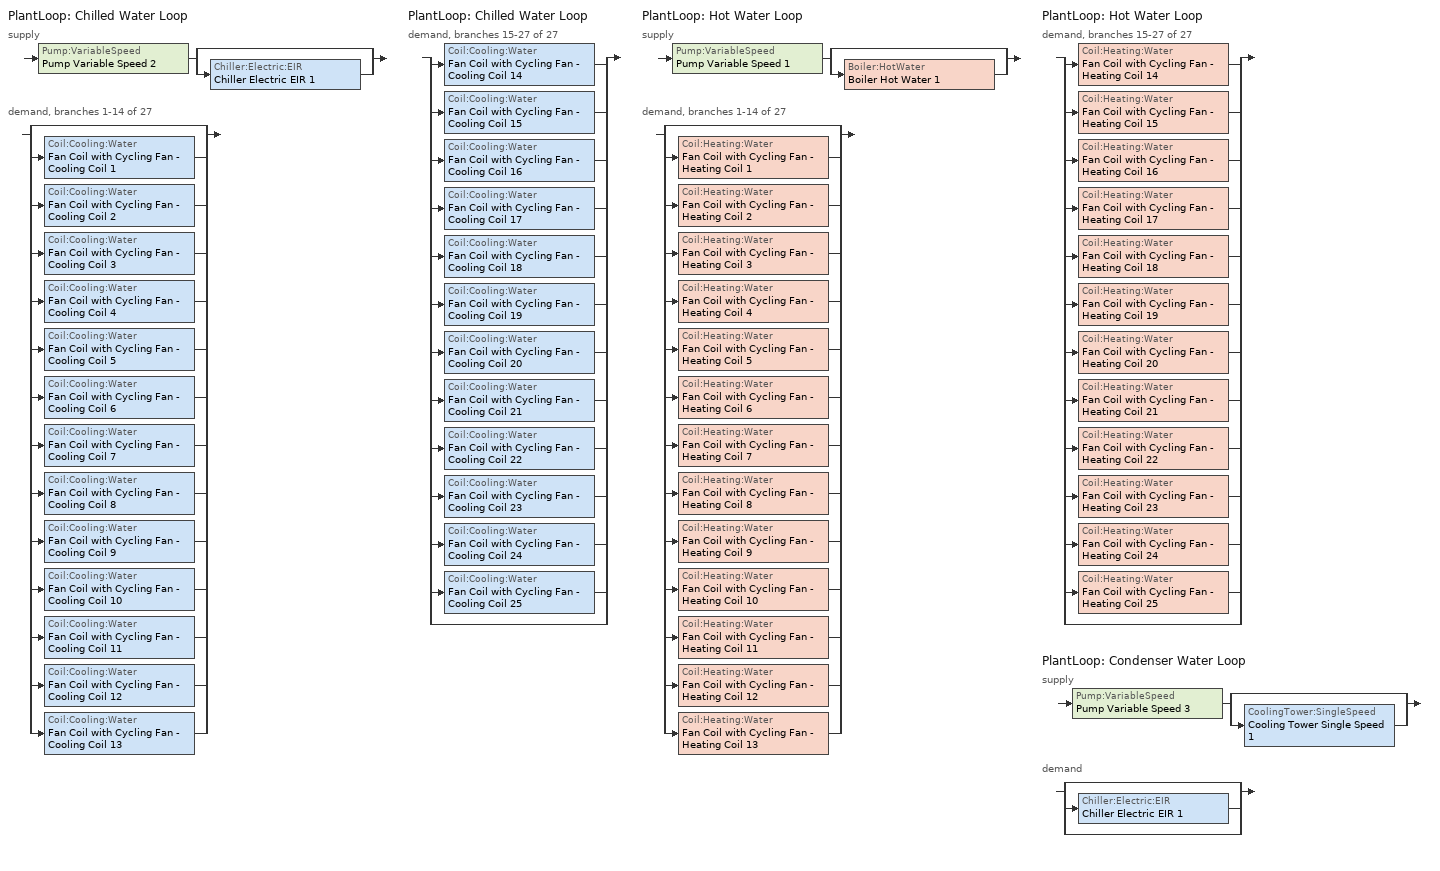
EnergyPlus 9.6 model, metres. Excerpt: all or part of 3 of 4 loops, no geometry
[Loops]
PlantLoop 'Chilled Water Loop'
 supply: Pump:VariableSpeed 'Pump Variable Speed 2' > split
  | bypass
  | Chiller:Electric:EIR 'Chiller Electric EIR 1'
 demand, branches 1-14 of 27: split
  | bypass
  | Coil:Cooling:Water 'Fan Coil with Cycling Fan - Cooling Coil 1'
  | Coil:Cooling:Water 'Fan Coil with Cycling Fan - Cooling Coil 2'
  | Coil:Cooling:Water 'Fan Coil with Cycling Fan - Cooling Coil 3'
  | Coil:Cooling:Water 'Fan Coil with Cycling Fan - Cooling Coil 4'
  | Coil:Cooling:Water 'Fan Coil with Cycling Fan - Cooling Coil 5'
  | Coil:Cooling:Water 'Fan Coil with Cycling Fan - Cooling Coil 6'
  | Coil:Cooling:Water 'Fan Coil with Cycling Fan - Cooling Coil 7'
  | Coil:Cooling:Water 'Fan Coil with Cycling Fan - Cooling Coil 8'
  | Coil:Cooling:Water 'Fan Coil with Cycling Fan - Cooling Coil 9'
  | Coil:Cooling:Water 'Fan Coil with Cycling Fan - Cooling Coil 10'
  | Coil:Cooling:Water 'Fan Coil with Cycling Fan - Cooling Coil 11'
  | Coil:Cooling:Water 'Fan Coil with Cycling Fan - Cooling Coil 12'
  | Coil:Cooling:Water 'Fan Coil with Cycling Fan - Cooling Coil 13'
PlantLoop 'Chilled Water Loop'
 demand, branches 15-27 of 27: split
  | Coil:Cooling:Water 'Fan Coil with Cycling Fan - Cooling Coil 14'
  | Coil:Cooling:Water 'Fan Coil with Cycling Fan - Cooling Coil 15'
  | Coil:Cooling:Water 'Fan Coil with Cycling Fan - Cooling Coil 16'
  | Coil:Cooling:Water 'Fan Coil with Cycling Fan - Cooling Coil 17'
  | Coil:Cooling:Water 'Fan Coil with Cycling Fan - Cooling Coil 18'
  | Coil:Cooling:Water 'Fan Coil with Cycling Fan - Cooling Coil 19'
  | Coil:Cooling:Water 'Fan Coil with Cycling Fan - Cooling Coil 20'
  | Coil:Cooling:Water 'Fan Coil with Cycling Fan - Cooling Coil 21'
  | Coil:Cooling:Water 'Fan Coil with Cycling Fan - Cooling Coil 22'
  | Coil:Cooling:Water 'Fan Coil with Cycling Fan - Cooling Coil 23'
  | Coil:Cooling:Water 'Fan Coil with Cycling Fan - Cooling Coil 24'
  | Coil:Cooling:Water 'Fan Coil with Cycling Fan - Cooling Coil 25'
  | bypass
PlantLoop 'Hot Water Loop'
 supply: Pump:VariableSpeed 'Pump Variable Speed 1' > split
  | bypass
  | Boiler:HotWater 'Boiler Hot Water 1'
 demand, branches 1-14 of 27: split
  | bypass
  | Coil:Heating:Water 'Fan Coil with Cycling Fan - Heating Coil 1'
  | Coil:Heating:Water 'Fan Coil with Cycling Fan - Heating Coil 2'
  | Coil:Heating:Water 'Fan Coil with Cycling Fan - Heating Coil 3'
  | Coil:Heating:Water 'Fan Coil with Cycling Fan - Heating Coil 4'
  | Coil:Heating:Water 'Fan Coil with Cycling Fan - Heating Coil 5'
  | Coil:Heating:Water 'Fan Coil with Cycling Fan - Heating Coil 6'
  | Coil:Heating:Water 'Fan Coil with Cycling Fan - Heating Coil 7'
  | Coil:Heating:Water 'Fan Coil with Cycling Fan - Heating Coil 8'
  | Coil:Heating:Water 'Fan Coil with Cycling Fan - Heating Coil 9'
  | Coil:Heating:Water 'Fan Coil with Cycling Fan - Heating Coil 10'
  | Coil:Heating:Water 'Fan Coil with Cycling Fan - Heating Coil 11'
  | Coil:Heating:Water 'Fan Coil with Cycling Fan - Heating Coil 12'
  | Coil:Heating:Water 'Fan Coil with Cycling Fan - Heating Coil 13'
PlantLoop 'Hot Water Loop'
 demand, branches 15-27 of 27: split
  | Coil:Heating:Water 'Fan Coil with Cycling Fan - Heating Coil 14'
  | Coil:Heating:Water 'Fan Coil with Cycling Fan - Heating Coil 15'
  | Coil:Heating:Water 'Fan Coil with Cycling Fan - Heating Coil 16'
  | Coil:Heating:Water 'Fan Coil with Cycling Fan - Heating Coil 17'
  | Coil:Heating:Water 'Fan Coil with Cycling Fan - Heating Coil 18'
  | Coil:Heating:Water 'Fan Coil with Cycling Fan - Heating Coil 19'
  | Coil:Heating:Water 'Fan Coil with Cycling Fan - Heating Coil 20'
  | Coil:Heating:Water 'Fan Coil with Cycling Fan - Heating Coil 21'
  | Coil:Heating:Water 'Fan Coil with Cycling Fan - Heating Coil 22'
  | Coil:Heating:Water 'Fan Coil with Cycling Fan - Heating Coil 23'
  | Coil:Heating:Water 'Fan Coil with Cycling Fan - Heating Coil 24'
  | Coil:Heating:Water 'Fan Coil with Cycling Fan - Heating Coil 25'
  | bypass
PlantLoop 'Condenser Water Loop'
 supply: Pump:VariableSpeed 'Pump Variable Speed 3' > split
  | bypass
  | CoolingTower:SingleSpeed 'Cooling Tower Single Speed 1'
 demand: split
  | bypass
  | Chiller:Electric:EIR 'Chiller Electric EIR 1'
  | bypass
[Fan:OnOff] Availability Schedule=Always On Discrete hvac_library; Fan Total Efficiency=0.6; Pressure Rise Pa=300; Maximum Flow Rate m3/s=Autosize; Motor Efficiency=0.8; Motor In Airstream Fraction=1; Fan Power Ratio Function of Speed Ratio Curve=Fan On Off Power Curve 12; Fan Efficiency Ratio Function of Speed Ratio Curve=Fan On Off Efficiency Curve 12
Fan Coil with Cycling Fan - Fan 1; Fan Coil with Cycling Fan - Fan 2; Fan Coil with Cycling Fan - Fan 3; Fan Coil with Cycling Fan - Fan 4; Fan Coil with Cycling Fan - Fan 5; Fan Coil with Cycling Fan - Fan 6; Fan Coil with Cycling Fan - Fan 7; Fan Coil with Cycling Fan - Fan 8; Fan Coil with Cycling Fan - Fan 9; Fan Coil with Cycling Fan - Fan 10; Fan Coil with Cycling Fan - Fan 11; Fan Coil with Cycling Fan - Fan 12; Fan Coil with Cycling Fan - Fan 13; Fan Coil with Cycling Fan - Fan 14; Fan Coil with Cycling Fan - Fan 15; Fan Coil with Cycling Fan - Fan 16; Fan Coil with Cycling Fan - Fan 17; Fan Coil with Cycling Fan - Fan 18; Fan Coil with Cycling Fan - Fan 19; Fan Coil with Cycling Fan - Fan 20; Fan Coil with Cycling Fan - Fan 21; Fan Coil with Cycling Fan - Fan 22; Fan Coil with Cycling Fan - Fan 23; Fan Coil with Cycling Fan - Fan 24; Fan Coil with Cycling Fan - Fan 25
[Coil:Cooling:Water] Availability Schedule=Always On Discrete hvac_library; Design Water Flow Rate m3/s=Autosize; Design Air Flow Rate m3/s=Autosize; Design Inlet Water Temperature C=Autosize; Design Inlet Air Temperature C=Autosize; Design Outlet Air Temperature C=Autosize; Design Inlet Air Humidity Ratio kgWater/kgDryAir=Autosize; Design Outlet Air Humidity Ratio kgWater/kgDryAir=Autosize; Type of Analysis=SimpleAnalysis; Heat Exchanger Configuration=CrossFlow
Fan Coil with Cycling Fan - Cooling Coil 1; Fan Coil with Cycling Fan - Cooling Coil 2; Fan Coil with Cycling Fan - Cooling Coil 3; Fan Coil with Cycling Fan - Cooling Coil 4; Fan Coil with Cycling Fan - Cooling Coil 5; Fan Coil with Cycling Fan - Cooling Coil 6; Fan Coil with Cycling Fan - Cooling Coil 7; Fan Coil with Cycling Fan - Cooling Coil 8; Fan Coil with Cycling Fan - Cooling Coil 9; Fan Coil with Cycling Fan - Cooling Coil 10; Fan Coil with Cycling Fan - Cooling Coil 11; Fan Coil with Cycling Fan - Cooling Coil 12; Fan Coil with Cycling Fan - Cooling Coil 13; Fan Coil with Cycling Fan - Cooling Coil 14; Fan Coil with Cycling Fan - Cooling Coil 15; Fan Coil with Cycling Fan - Cooling Coil 16; Fan Coil with Cycling Fan - Cooling Coil 17; Fan Coil with Cycling Fan - Cooling Coil 18; Fan Coil with Cycling Fan - Cooling Coil 19; Fan Coil with Cycling Fan - Cooling Coil 20; Fan Coil with Cycling Fan - Cooling Coil 21; Fan Coil with Cycling Fan - Cooling Coil 22; Fan Coil with Cycling Fan - Cooling Coil 23; Fan Coil with Cycling Fan - Cooling Coil 24; Fan Coil with Cycling Fan - Cooling Coil 25
[Coil:Heating:Water] Availability Schedule=Always On Discrete hvac_library; U-Factor Times Area Value W/K=Autosize; Maximum Water Flow Rate m3/s=Autosize; Performance Input Method=UFactorTimesAreaAndDesignWaterFlowRate; Rated Capacity W=Autosize; Rated Inlet Water Temperature C=82.2; Rated Inlet Air Temperature C=16.6; Rated Outlet Water Temperature C=71.1; Rated Outlet Air Temperature C=32.2; Rated Ratio for Air and Water Convection=0.5
Fan Coil with Cycling Fan - Heating Coil 1; Fan Coil with Cycling Fan - Heating Coil 2; Fan Coil with Cycling Fan - Heating Coil 3; Fan Coil with Cycling Fan - Heating Coil 4; Fan Coil with Cycling Fan - Heating Coil 5; Fan Coil with Cycling Fan - Heating Coil 6; Fan Coil with Cycling Fan - Heating Coil 7; Fan Coil with Cycling Fan - Heating Coil 8; Fan Coil with Cycling Fan - Heating Coil 9; Fan Coil with Cycling Fan - Heating Coil 10; Fan Coil with Cycling Fan - Heating Coil 11; Fan Coil with Cycling Fan - Heating Coil 12; Fan Coil with Cycling Fan - Heating Coil 13; Fan Coil with Cycling Fan - Heating Coil 14; Fan Coil with Cycling Fan - Heating Coil 15; Fan Coil with Cycling Fan - Heating Coil 16; Fan Coil with Cycling Fan - Heating Coil 17; Fan Coil with Cycling Fan - Heating Coil 18; Fan Coil with Cycling Fan - Heating Coil 19; Fan Coil with Cycling Fan - Heating Coil 20; Fan Coil with Cycling Fan - Heating Coil 21; Fan Coil with Cycling Fan - Heating Coil 22; Fan Coil with Cycling Fan - Heating Coil 23; Fan Coil with Cycling Fan - Heating Coil 24; Fan Coil with Cycling Fan - Heating Coil 25
[ZoneHVAC:FourPipeFanCoil] Availability Schedule=Always On Discrete hvac_library; Capacity Control Method=CyclingFan; Maximum Supply Air Flow Rate m3/s=Autosize; Maximum Outdoor Air Flow Rate m3/s=0; Maximum Cold Water Flow Rate m3/s=Autosize; Maximum Hot Water Flow Rate m3/s=Autosize; Minimum Supply Air Temperature in Cooling Mode C=Autosize; Maximum Supply Air Temperature in Heating Mode C=Autosize
Name | Supply Air Fan | Cooling Coil | Heating Coil
Fan Coil with Cycling Fan 1 | Fan Coil with Cycling Fan - Fan 1 | Fan Coil with Cycling Fan - Cooling Coil 1 | Fan Coil with Cycling Fan - Heating Coil 1
Fan Coil with Cycling Fan 2 | Fan Coil with Cycling Fan - Fan 2 | Fan Coil with Cycling Fan - Cooling Coil 2 | Fan Coil with Cycling Fan - Heating Coil 2
Fan Coil with Cycling Fan 3 | Fan Coil with Cycling Fan - Fan 3 | Fan Coil with Cycling Fan - Cooling Coil 3 | Fan Coil with Cycling Fan - Heating Coil 3
Fan Coil with Cycling Fan 4 | Fan Coil with Cycling Fan - Fan 4 | Fan Coil with Cycling Fan - Cooling Coil 4 | Fan Coil with Cycling Fan - Heating Coil 4
Fan Coil with Cycling Fan 5 | Fan Coil with Cycling Fan - Fan 5 | Fan Coil with Cycling Fan - Cooling Coil 5 | Fan Coil with Cycling Fan - Heating Coil 5
Fan Coil with Cycling Fan 6 | Fan Coil with Cycling Fan - Fan 6 | Fan Coil with Cycling Fan - Cooling Coil 6 | Fan Coil with Cycling Fan - Heating Coil 6
Fan Coil with Cycling Fan 7 | Fan Coil with Cycling Fan - Fan 7 | Fan Coil with Cycling Fan - Cooling Coil 7 | Fan Coil with Cycling Fan - Heating Coil 7
Fan Coil with Cycling Fan 8 | Fan Coil with Cycling Fan - Fan 8 | Fan Coil with Cycling Fan - Cooling Coil 8 | Fan Coil with Cycling Fan - Heating Coil 8
Fan Coil with Cycling Fan 9 | Fan Coil with Cycling Fan - Fan 9 | Fan Coil with Cycling Fan - Cooling Coil 9 | Fan Coil with Cycling Fan - Heating Coil 9
Fan Coil with Cycling Fan 10 | Fan Coil with Cycling Fan - Fan 10 | Fan Coil with Cycling Fan - Cooling Coil 10 | Fan Coil with Cycling Fan - Heating Coil 10
Fan Coil with Cycling Fan 11 | Fan Coil with Cycling Fan - Fan 11 | Fan Coil with Cycling Fan - Cooling Coil 11 | Fan Coil with Cycling Fan - Heating Coil 11
Fan Coil with Cycling Fan 12 | Fan Coil with Cycling Fan - Fan 12 | Fan Coil with Cycling Fan - Cooling Coil 12 | Fan Coil with Cycling Fan - Heating Coil 12
Fan Coil with Cycling Fan 13 | Fan Coil with Cycling Fan - Fan 13 | Fan Coil with Cycling Fan - Cooling Coil 13 | Fan Coil with Cycling Fan - Heating Coil 13
Fan Coil with Cycling Fan 14 | Fan Coil with Cycling Fan - Fan 14 | Fan Coil with Cycling Fan - Cooling Coil 14 | Fan Coil with Cycling Fan - Heating Coil 14
Fan Coil with Cycling Fan 15 | Fan Coil with Cycling Fan - Fan 15 | Fan Coil with Cycling Fan - Cooling Coil 15 | Fan Coil with Cycling Fan - Heating Coil 15
Fan Coil with Cycling Fan 16 | Fan Coil with Cycling Fan - Fan 16 | Fan Coil with Cycling Fan - Cooling Coil 16 | Fan Coil with Cycling Fan - Heating Coil 16
Fan Coil with Cycling Fan 17 | Fan Coil with Cycling Fan - Fan 17 | Fan Coil with Cycling Fan - Cooling Coil 17 | Fan Coil with Cycling Fan - Heating Coil 17
Fan Coil with Cycling Fan 18 | Fan Coil with Cycling Fan - Fan 18 | Fan Coil with Cycling Fan - Cooling Coil 18 | Fan Coil with Cycling Fan - Heating Coil 18
Fan Coil with Cycling Fan 19 | Fan Coil with Cycling Fan - Fan 19 | Fan Coil with Cycling Fan - Cooling Coil 19 | Fan Coil with Cycling Fan - Heating Coil 19
Fan Coil with Cycling Fan 20 | Fan Coil with Cycling Fan - Fan 20 | Fan Coil with Cycling Fan - Cooling Coil 20 | Fan Coil with Cycling Fan - Heating Coil 20
Fan Coil with Cycling Fan 21 | Fan Coil with Cycling Fan - Fan 21 | Fan Coil with Cycling Fan - Cooling Coil 21 | Fan Coil with Cycling Fan - Heating Coil 21
Fan Coil with Cycling Fan 22 | Fan Coil with Cycling Fan - Fan 22 | Fan Coil with Cycling Fan - Cooling Coil 22 | Fan Coil with Cycling Fan - Heating Coil 22
Fan Coil with Cycling Fan 23 | Fan Coil with Cycling Fan - Fan 23 | Fan Coil with Cycling Fan - Cooling Coil 23 | Fan Coil with Cycling Fan - Heating Coil 23
Fan Coil with Cycling Fan 24 | Fan Coil with Cycling Fan - Fan 24 | Fan Coil with Cycling Fan - Cooling Coil 24 | Fan Coil with Cycling Fan - Heating Coil 24
Fan Coil with Cycling Fan 25 | Fan Coil with Cycling Fan - Fan 25 | Fan Coil with Cycling Fan - Cooling Coil 25 | Fan Coil with Cycling Fan - Heating Coil 25
[Chiller:Electric:EIR]
Chiller Electric EIR 1: Reference Capacity W=Autosize; Reference COP W/W=5.8; Reference Leaving Chilled Water Temperature C=6.67; Reference Entering Condenser Fluid Temperature C=29.4; Reference Chilled Water Flow Rate m3/s=Autosize; Reference Condenser Fluid Flow Rate m3/s=Autosize; Cooling Capacity Function of Temperature Curve=Curve Biquadratic 1; Electric Input to Cooling Output Ratio Function of Temperature Curve=Curve Biquadratic 2; Electric Input to Cooling Output Ratio Function of Part Load Ratio Curve=Curve Quadratic 1; Minimum Part Load Ratio=0.1; Maximum Part Load Ratio=1; Optimum Part Load Ratio=1; Minimum Unloading Ratio=0.2; Condenser Type=WaterCooled; Condenser Fan Power Ratio W/W=0; Fraction of Compressor Electric Consumption Rejected by Condenser=1; Leaving Chilled Water Lower Temperature Limit C=2; Chiller Flow Mode=NotModulated; Sizing Factor=1; Basin Heater Capacity W/K=0; Basin Heater Setpoint Temperature C=10; Condenser Heat Recovery Relative Capacity Fraction=1
[PlantEquipmentList]
Chilled Water Loop Cooling Equipment List: Chiller:Electric:EIR, Chiller Electric EIR 1
Hot Water Loop Heating Equipment List: Boiler:HotWater, Boiler Hot Water 1
Condenser Water Loop Cooling Equipment List: CoolingTower:SingleSpeed, Cooling Tower Single Speed 1
[PlantLoop] Fluid Type=Water; Load Distribution Scheme=Optimal; Plant Loop Demand Calculation Scheme=SingleSetpoint
Name | Plant Equipment Operation Scheme | Maximum Loop Temperature C | Minimum Loop Temperature C | Maximum Loop Flow Rate m3/s | Minimum Loop Flow Rate m3/s | Plant Loop Volume m3 | Maximum Loop Temperature | Minimum Loop Temperature | Maximum Loop Flow Rate | Minimum Loop Flow Rate | Plant Loop Volume
Chilled Water Loop | Chilled Water Loop Operation Schemes | 100 | 0 | Autosize | 0 | Autocalculate
Hot Water Loop | Hot Water Loop Operation Schemes |  |  |  |  |  | 100 | 0 | Autosize | 0 | Autocalculate
Condenser Water Loop | Condenser Water Loop Operation Schemes |  |  |  |  |  | 100 | 0 | Autosize | 0 | Autocalculate
[Sizing:Plant] Sizing Option=NonCoincident; Zone Timesteps in Averaging Window=1; Coincident Sizing Factor Mode=None
Name | Loop Type | Design Loop Exit Temperature C | Loop Design Temperature Difference deltaC | Design Loop Exit Temperature | Loop Design Temperature Difference
Chilled Water Loop | Cooling | 6 | 6.5
Hot Water Loop | Heating |  |  | 65 | 10
Condenser Water Loop | Condenser |  |  | 29.4 | 5.6
[Pump:VariableSpeed] Design Maximum Flow Rate m3/s=Autosize; Design Pump Head Pa=245000; Design Power Consumption W=Autosize; Fraction of Motor Inefficiencies to Fluid Stream=0; Coefficient 1 of the Part Load Performance Curve=0; Coefficient 2 of the Part Load Performance Curve=1; Coefficient 3 of the Part Load Performance Curve=0; Coefficient 4 of the Part Load Performance Curve=0; Pump Control Type=Intermittent; Skin Loss Radiative Fraction=0.5; Design Power Sizing Method=PowerPerFlowPerPressure; Design Minimum Flow Rate Fraction=0
Name | Motor Efficiency | Design Minimum Flow Rate m3/s | Design Electric Power per Unit Flow Rate W/(m3/s) | Design Shaft Power per Unit Flow Rate per Unit Head W/((m3/s)-Pa) | Design Minimum Flow Rate | Design Electric Power per Unit Flow Rate | Design Shaft Power per Unit Flow Rate per Unit Head
Pump Variable Speed 2 | 0.82 | 0 | 348701.1 | 1.28205
Pump Variable Speed 1 | 0.85 |  |  |  | 0 | 348701.1 | 1.28205
Pump Variable Speed 3 | 0.82 |  |  |  | 0 | 348701.1 | 1.28205
[SetpointManager:Scheduled] Control Variable=Temperature
Name | Schedule | Setpoint Node or NodeList
Setpoint Manager Scheduled Chilled Water Duck | Chilled_Water_Temperature | Node Chilled Water Deck Supply
Setpoint Manager Scheduled Hot Water Duck | Hot_Water_Temperature | Node Hot Water Deck Supply
[PlantEquipmentOperationSchemes] Control Scheme Schedule Name 1=Always On Discrete
Name | Control Scheme Object Type 1 | Control Scheme Name 1
Chilled Water Loop Operation Schemes | PlantEquipmentOperation:CoolingLoad | Chilled Water Loop Cooling Operation Scheme
Hot Water Loop Operation Schemes | PlantEquipmentOperation:HeatingLoad | Hot Water Loop Heating Operation Scheme
Condenser Water Loop Operation Schemes | PlantEquipmentOperation:CoolingLoad | Condenser Water Loop Cooling Operation Scheme
[PlantEquipmentOperation:CoolingLoad] Load Range Lower Limit 1=0; Load Range Upper Limit 1=1000000000
Name | Range Equipment List Name 1
Chilled Water Loop Cooling Operation Scheme | Chilled Water Loop Cooling Equipment List
Condenser Water Loop Cooling Operation Scheme | Condenser Water Loop Cooling Equipment List
[Boiler:HotWater]
Boiler Hot Water 1: Fuel Type=NaturalGas; Nominal Capacity W=Autosize; Nominal Thermal Efficiency=0.82; Efficiency Curve Temperature Evaluation Variable=LeavingBoiler; Normalized Boiler Efficiency Curve=Boiler Efficiency; Design Water Flow Rate m3/s=Autosize; Minimum Part Load Ratio=0; Maximum Part Load Ratio=1; Optimum Part Load Ratio=1; Water Outlet Upper Temperature Limit C=99; Boiler Flow Mode=NotModulated; Parasitic Electric Load W=0; Sizing Factor=1
[PlantEquipmentOperation:HeatingLoad]
Hot Water Loop Heating Operation Scheme: Load Range Lower Limit 1=0; Load Range Upper Limit 1=1000000000; Range Equipment List Name 1=Hot Water Loop Heating Equipment List
[CoolingTower:SingleSpeed]
Cooling Tower Single Speed 1: Design Water Flow Rate m3/s=Autosize; Design Air Flow Rate m3/s=Autosize; Design Fan Power W=Autosize; Design U-Factor Times Area Value W/K=Autosize; Free Convection Regime Air Flow Rate m3/s=Autosize; Free Convection Regime Air Flow Rate Sizing Factor=0.1; Free Convection Regime U-Factor Times Area Value W/K=Autosize; Free Convection U-Factor Times Area Value Sizing Factor=0.1; Performance Input Method=UFactorTimesAreaAndDesignWaterFlowRate; Heat Rejection Capacity and Nominal Capacity Sizing Ratio=1.25; Nominal Capacity W=850000; Free Convection Capacity W=0; Free Convection Nominal Capacity Sizing Factor=0.1; Design Inlet Air Dry-Bulb Temperature C=25.6; Design Inlet Air Wet-Bulb Temperature C=25.6; Design Approach Temperature deltaC=Autosize; Design Range Temperature deltaC=Autosize; Basin Heater Capacity W/K=0; Basin Heater Setpoint Temperature C=2; Evaporation Loss Mode=LossFactor; Evaporation Loss Factor percent/K=0.2; Drift Loss Percent percent=0.008; Blowdown Calculation Mode=ConcentrationRatio; Blowdown Concentration Ratio=3; Capacity Control=FanCycling; Number of Cells=1; Cell Control=MinimalCell; Cell Minimum  Water Flow Rate Fraction=0.33; Cell Maximum Water Flow Rate Fraction=2.5; Sizing Factor=1
[SetpointManager:FollowOutdoorAirTemperature]
Setpoint Manager Follow Outdoor Air Temperature 1: Control Variable=Temperature; Reference Temperature Type=OutdoorAirWetBulb; Offset Temperature Difference=1.5; Maximum Setpoint Temperature=80; Minimum Setpoint Temperature=6; Setpoint Node or NodeList=Node Condenser Water Deck Supply
[Schedule:Day:Interval]
Chilled_Water_Temperature_Default; Chilled_Water_Temperature_Summer_Design_Day; Chilled_Water_Temperature_Winter_Design_Day: No, 24:00, 6
Hot_Water_Temperature_Default; Hot_Water_Temperature_Summer_Design_Day; Hot_Water_Temperature_Winter_Design_Day: No, 24:00, 65
[Schedule:Week:Daily]
Chilled_Water_Temperature Week Rule - Jan1-Dec31: Chilled_Water_Temperature_Default, Chilled_Water_Temperature_Default, Chilled_Water_Temperature_Default, Chilled_Water_Temperature_Default, Chilled_Water_Temperature_Default, Chilled_Water_Temperature_Default, Chilled_Water_Temperature_Default, Chilled_Water_Temperature_Default, Chilled_Water_Temperature_Summer_Design_Day, Chilled_Water_Temperature_Winter_Design_Day, Chilled_Water_Temperature_Default, Chilled_Water_Temperature_Default
Hot_Water_Temperature Week Rule - Jan1-Dec31: Hot_Water_Temperature_Default, Hot_Water_Temperature_Default, Hot_Water_Temperature_Default, Hot_Water_Temperature_Default, Hot_Water_Temperature_Default, Hot_Water_Temperature_Default, Hot_Water_Temperature_Default, Hot_Water_Temperature_Default, Hot_Water_Temperature_Summer_Design_Day, Hot_Water_Temperature_Winter_Design_Day, Hot_Water_Temperature_Default, Hot_Water_Temperature_Default
[Schedule:Year]
Chilled_Water_Temperature: Chilled_Water_Temperature Week Rule - Jan1-Dec31, 1, 1, 12, 31
Hot_Water_Temperature: Hot_Water_Temperature Week Rule - Jan1-Dec31, 1, 1, 12, 31
[Schedule:Constant] Hourly Value=1
Always On Discrete hvac_library; Always On Discrete
[Curve:Biquadratic]
Name | Coefficient1 Constant | Coefficient2 x | Coefficient3 x**2 | Coefficient4 y | Coefficient5 y**2 | Coefficient6 x*y | Minimum Value of x | Maximum Value of x | Minimum Value of y | Maximum Value of y | Input Unit Type for X | Input Unit Type for Y | Output Unit Type
Curve Biquadratic 1 | 0.258 | 0.0389 | -0.000217 | 0.0469 | -0.000943 | -0.000343 | 5 | 10 | 24 | 35
Curve Biquadratic 2 | 0.934 | -0.0582 | 0.0045 | 0.00243 | 0.000486 | -0.00122 | 5 | 10 | 24 | 35
Boiler Efficiency | 1 | 0 | 0 | 0 | 0 | 0 | 0 | 1 | 0 | 1 | Dimensionless | Dimensionless | Dimensionless
[Curve:Quadratic]
Curve Quadratic 1: Coefficient1 Constant=0.222903; Coefficient2 x=0.313387; Coefficient3 x**2=0.46371; Minimum Value of x=0; Maximum Value of x=1
[Curve:Exponent]
Fan On Off Power Curve 12: Coefficient1 Constant=1; Coefficient2 Constant=0; Coefficient3 Constant=0; Minimum Value of x {BasedOnField A2}=0; Maximum Value of x {BasedOnField A2}=1
[Curve:Cubic]
Fan On Off Efficiency Curve 12: Coefficient1 Constant=1; Coefficient2 x=0; Coefficient3 x**2=0; Coefficient4 x**3=0; Minimum Value of x {BasedOnField A2}=0; Maximum Value of x {BasedOnField A2}=1
